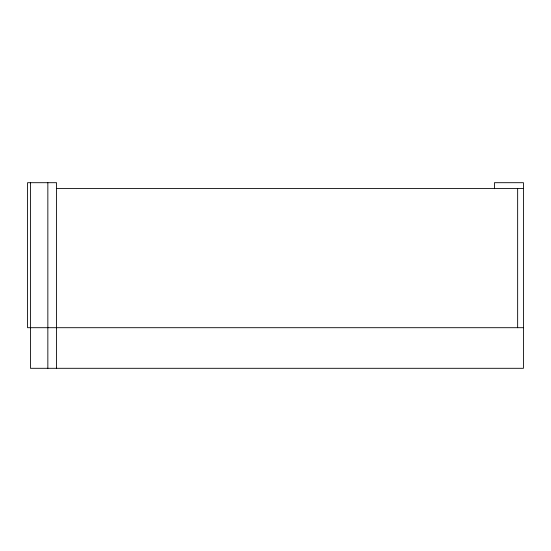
<?xml version="1.0" encoding="UTF-8"?>
<svg xmlns="http://www.w3.org/2000/svg" width="551" height="551" viewBox="0 0 551 551"><rect width="100%" height="100%" fill="white"/><g stroke="black" fill="none" stroke-linecap="round" stroke-linejoin="round"><path stroke-width="0.83" d="M56.457 188.497L523.45 188.497M523.45 327.7L27.55 327.7L27.55 182.698L56.553 182.698L56.553 368.302M517.651 188.497L517.651 327.7M494.447 188.704L494.447 182.698L523.45 182.698L523.45 368.302L30.45 368.302L30.45 182.698M47.847 182.698L47.847 368.302"/></g></svg>
